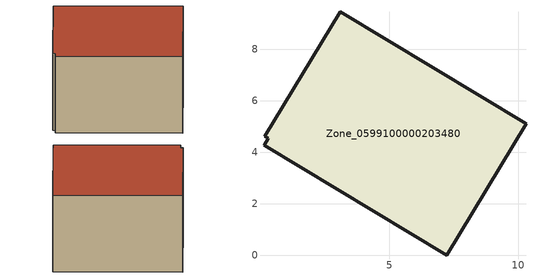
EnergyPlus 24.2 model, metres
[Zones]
Zone_0599100000203480
 floor ground (C_G): 0.29,4.54 0.16,4.62 3.08,9.44 10.3,5.1 7.23,0 0.13,4.27 z0
 wall outside (C_F): 7.23,0 10.3,5.1 3.08,9.44 0.16,4.62 0.29,4.54 0.13,4.27 7.23,0 z0:5.92
 roof outside (C_R): 0.29,4.54 0.13,4.27 7.23,0 10.3,5.1 3.08,9.44 0.16,4.62 z5.92
[BUILDING]
Pand.0599100000203480: North Axis=0; Terrain=City; Loads Convergence Tolerance Value=0.04; Temperature Convergence Tolerance Value=0.4; Solar Distribution=FullExterior; Maximum Number of Warmup Days=25; Minimum Number of Warmup Days=1
[Site:Location]
Rotterdam.The.Hague.AP_ZH_NLD Design_Conditions: Latitude=51.96; Longitude=4.45; Time Zone=1; Elevation=-4.5
[SITE:GROUNDTEMPERATURE:BUILDINGSURFACE]
18, 18, 18, 18, 18, 18, 18, 18, 18, 18, 18, 18
[MATERIAL] Thermal Absorptance=0.9; Solar Absorptance=0.7; Visible Absorptance=0.7
Name | Roughness | Thickness | Conductivity | Density | Specific Heat
G.TI.1965-1974 | MediumSmooth | 0.15 | 0.882353 | 540 | 1210
F.TI.1965-1974 | Rough | 0.3 | 0.697674 | 1920 | 840
R.TI.1965-1974 | MediumRough | 0.2 | 0.232558 | 1500 | 1000
[CONSTRUCTION]
C_G: G.TI.1965-1974
C_F: F.TI.1965-1974
C_R: R.TI.1965-1974
[ZONE]
Zone_0599100000203480: Type=1; Multiplier=1; Ceiling Height=Autocalculate; Volume=Autocalculate; Floor Area=autocalculate; Part of Total Floor Area=Yes
[ZONEINFILTRATION:DESIGNFLOWRATE]
Infil_Zone_0599100000203480: Zone or ZoneList or Space or SpaceList=Zone_0599100000203480; Schedule=AlwaysOn; Design Flow Rate Calculation Method=Flow/Area; Flow Rate per Floor Area=0.003; Constant Term Coefficient=1; Temperature Term Coefficient=0; Velocity Term Coefficient=0; Velocity Squared Term Coefficient=0
[HVACTEMPLATE:ZONE:IDEALLOADSAIRSYSTEM]
Zone_0599100000203480: Maximum Heating Supply Air Temperature=50; Minimum Cooling Supply Air Temperature=13; Maximum Heating Supply Air Humidity Ratio=0.0156; Minimum Cooling Supply Air Humidity Ratio=0.0077; Heating Limit=NoLimit; Cooling Limit=NoLimit; Dehumidification Control Type=ConstantSensibleHeatRatio; Cooling Sensible Heat Ratio=0.7; Dehumidification Setpoint=60; Humidification Control Type=None; Humidification Setpoint=30; Outdoor Air Method=None; Outdoor Air Flow Rate per Person=0.00944; Outdoor Air Flow Rate per Zone Floor Area=0; Outdoor Air Flow Rate per Zone=0; Demand Controlled Ventilation Type=None; Outdoor Air Economizer Type=NoEconomizer; Heat Recovery Type=None; Sensible Heat Recovery Effectiveness=0.7; Latent Heat Recovery Effectiveness=0.65
[ZONECONTROL:THERMOSTAT]
ThermostatControl_Zone_0599100000203480: Zone or ZoneList=Zone_0599100000203480; Control Type Schedule=DualSetpointControlType; Control 1=Thermostat_Zone_0599100000203480; Temperature Difference Between Cutout And Setpoint=0
[THERMOSTATSETPOINT:DUALSETPOINT]
Thermostat_Zone_0599100000203480: Heating Setpoint Temperature Schedule=HeatingSetpoint_Zone_0599100000203480; Cooling Setpoint Temperature Schedule=CoolingSetpoint_Zone_0599100000203480
[SCHEDULE:COMPACT]
HeatingSetpoint_Zone_0599100000203480: Through: 12/31, For: AllDays, Until: 24:00, 21
CoolingSetpoint_Zone_0599100000203480: Through: 12/31, For: AllDays, Until: 24:00, 24
DualSetpointControlType: Through: 12/31, For: AllDays, Until: 24:00, 4
AlwaysOn: Through: 12/31, For: AllDays, Until: 24:00, 1
